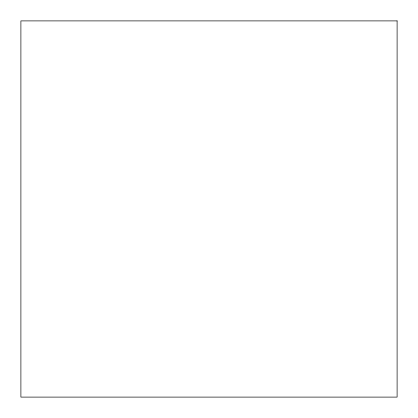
<?xml version="1.0" encoding="UTF-8"?>
<svg xmlns="http://www.w3.org/2000/svg" width="418" height="418" viewBox="0 0 418 418"><rect width="100%" height="100%" fill="white"/><g stroke="black" fill="none" stroke-linecap="round" stroke-linejoin="round"><path stroke-width="0.63" d="M397.1 20.9L20.9 20.9L20.9 397.1L397.1 397.1L397.1 20.9"/></g></svg>
